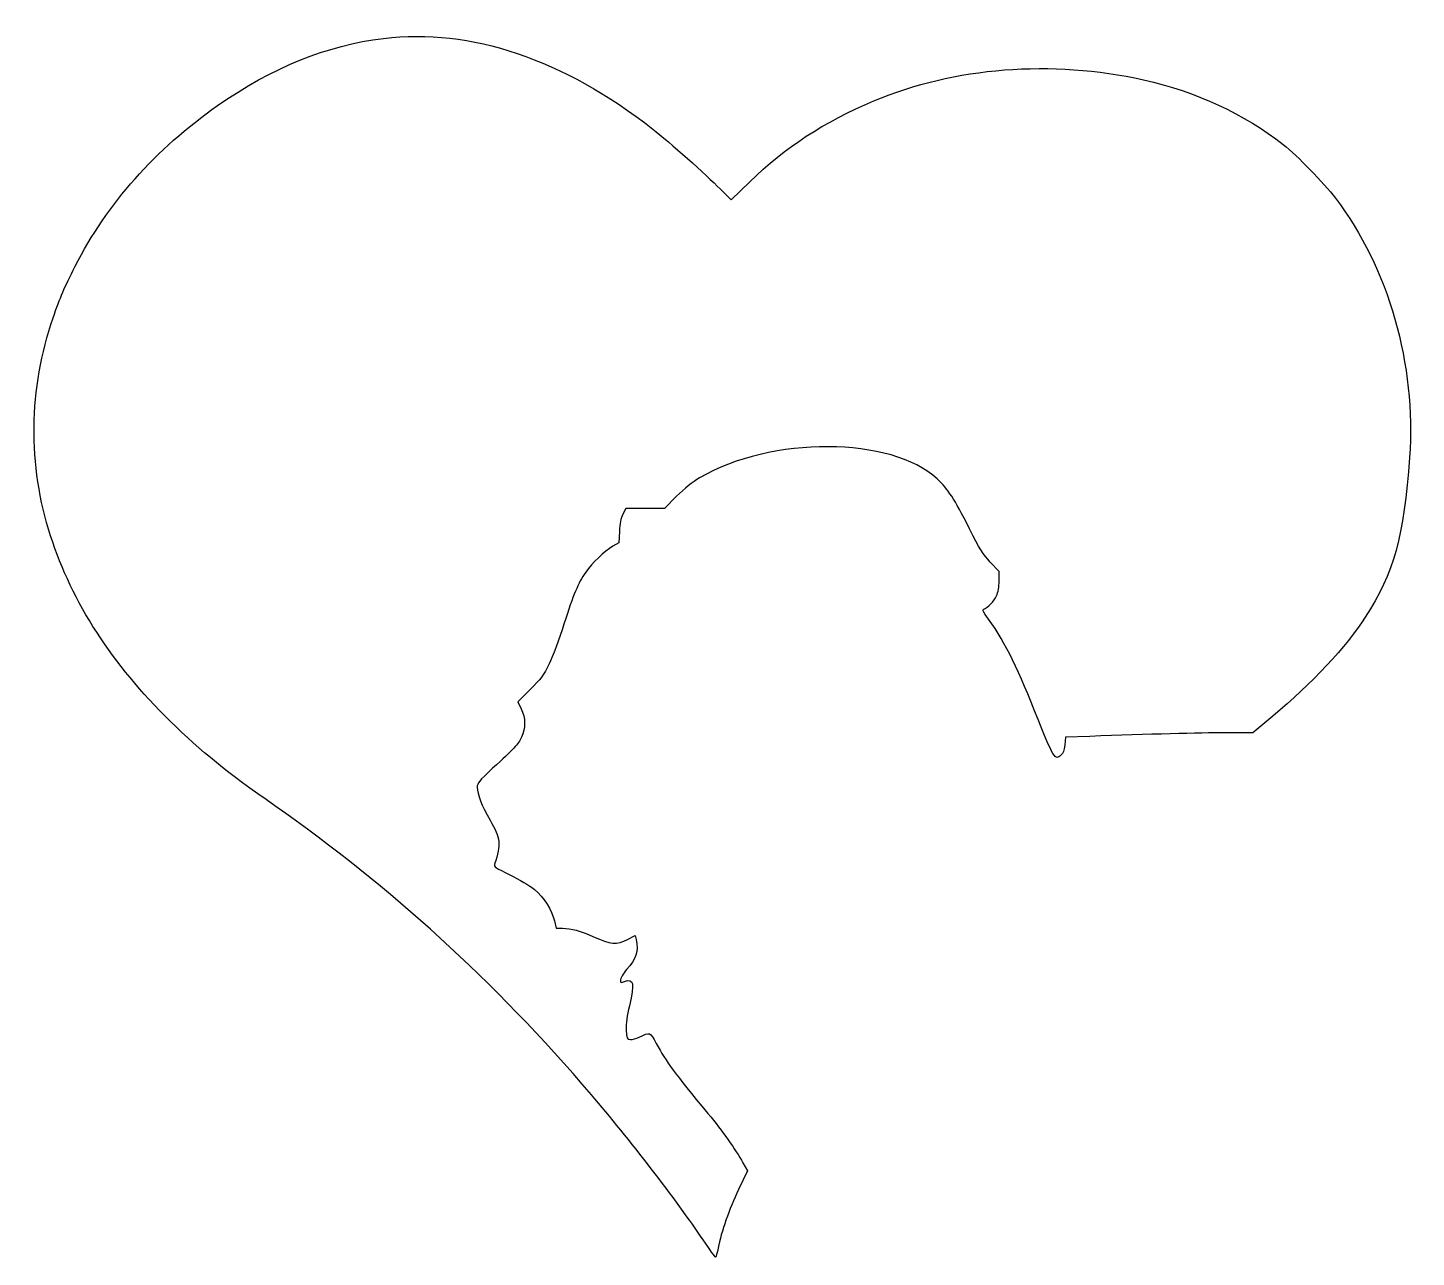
# Model space of a CAD drawing. Header units: centimetres. Extents: x -17.8 to 17.8, y -15.6 to 15.9.
import ezdxf

# ---------------------------------------------------------------- set-up
doc = ezdxf.new("R2010")
doc.units = ezdxf.units.CM
doc.header["$MEASUREMENT"] = 0
doc.layers.add('Layer 1', color=7, linetype='Continuous')

msp = doc.modelspace()

# ---------------------------------------------------------------- linework, layer by layer
at = {"layer": 'Layer 1'}
msp.add_open_spline([(-8.67833, 15.59278), (-10.12825, 15.41639), (-11.53936, 14.84489), (-12.9293, 13.87122), (-12.9293, 13.87122), (-14.52033, 12.75644), (-15.76916, 11.34533), (-16.57702, 9.7543), (-16.57702, 9.7543), (-16.85924, 9.20044), (-16.96155, 8.96408), (-17.14499, 8.43138), (-17.14499, 8.43138), (-17.77293, 6.61457), (-17.7941, 4.65666), (-17.20849, 2.83985), (-17.20849, 2.83985), (-16.65816, 1.13241), (-15.6351, -0.44804), (-14.14285, -1.90854), (-14.14285, -1.90854), (-13.32793, -2.70229), (-12.69999, -3.21029), (-11.46527, -4.0746), (-11.46527, -4.0746), (-8.4596, -6.18068), (-5.87727, -8.54077), (-3.35138, -11.48293), (-3.35138, -11.48293), (-2.41299, -12.57654), (-1.1571, -14.2099), (-0.49388, -15.19768), (-0.49388, -15.19768), (-0.32807, -15.4411), (-0.18344, -15.64218), (-0.17285, -15.64571), (-0.17285, -15.64571), (-0.16227, -15.64571), (-0.13404, -15.53988), (-0.10935, -15.40935), (-0.10935, -15.40935), (-0.02821, -14.9966), (0.1764, -14.41099), (0.41276, -13.91357), (0.41276, -13.91357), (0.41276, -13.91357), (0.64207, -13.43379), (0.64207, -13.43379), (0.64207, -13.43379), (0.64207, -13.43379), (0.52565, -13.22565), (0.52565, -13.22565), (0.52565, -13.22565), (0.32457, -12.86229), (0.01765, -12.4319), (-0.37041, -11.95918), (-0.37041, -11.95918), (-1.24177, -10.9079), (-1.42522, -10.6539), (-1.69333, -10.16707), (-1.69333, -10.16707), (-1.85914, -9.86368), (-1.85208, -9.86721), (-2.12725, -10.00832), (-2.12725, -10.00832), (-2.20133, -10.0436), (-2.30717, -10.07182), (-2.35656, -10.06476), (-2.35656, -10.06476), (-2.44828, -10.05418), (-2.45181, -10.04359), (-2.46239, -9.81429), (-2.46239, -9.81429), (-2.46945, -9.65201), (-2.44475, -9.46151), (-2.38125, -9.20398), (-2.38125, -9.20398), (-2.24367, -8.61837), (-2.26836, -8.49137), (-2.50825, -8.57956), (-2.50825, -8.57956), (-2.59292, -8.61131), (-2.61056, -8.61131), (-2.61056, -8.56545), (-2.61056, -8.56545), (-2.61056, -8.49489), (-2.54706, -8.37848), (-2.45181, -8.27264), (-2.45181, -8.27264), (-2.20487, -8.00453), (-2.14489, -7.81403), (-2.20839, -7.50358), (-2.20839, -7.50358), (-2.20839, -7.50358), (-2.22956, -7.39775), (-2.22956, -7.39775), (-2.22956, -7.39775), (-2.22956, -7.39775), (-2.43064, -7.50358), (-2.43064, -7.50358), (-2.43064, -7.50358), (-2.6917, -7.64116), (-2.87161, -7.62705), (-3.29847, -7.43302), (-3.29847, -7.43302), (-3.65478, -7.27074), (-3.85586, -7.21783), (-4.09575, -7.2143), (-4.09575, -7.2143), (-4.09575, -7.2143), (-4.25803, -7.2143), (-4.25803, -7.2143), (-4.25803, -7.2143), (-4.25803, -7.2143), (-4.30036, -7.02733), (-4.30036, -7.02733), (-4.30036, -7.02733), (-4.36386, -6.74511), (-4.56847, -6.42055), (-4.81542, -6.21947), (-4.81542, -6.21947), (-4.93184, -6.12422), (-5.21406, -5.95489), (-5.44336, -5.84553), (-5.44336, -5.84553), (-5.80672, -5.66914), (-5.85611, -5.63386), (-5.83494, -5.57389), (-5.83494, -5.57389), (-5.66561, -5.0412), (-5.67619, -4.92125), (-5.95136, -4.445), (-5.95136, -4.445), (-6.17008, -4.06047), (-6.27944, -3.78178), (-6.27944, -3.60186), (-6.27944, -3.60186), (-6.27944, -3.4925), (-6.24063, -3.44664), (-5.88433, -3.11503), (-5.88433, -3.11503), (-5.34458, -2.62114), (-5.23522, -2.50472), (-5.1435, -2.31422), (-5.1435, -2.31422), (-5.03414, -2.0955), (-5.04119, -1.82033), (-5.15408, -1.5875), (-5.15408, -1.5875), (-5.15408, -1.5875), (-5.24227, -1.41464), (-5.24227, -1.41464), (-5.24227, -1.41464), (-5.24227, -1.41464), (-4.92124, -1.09714), (-4.92124, -1.09714), (-4.92124, -1.09714), (-4.64607, -0.82197), (-4.57552, -0.72672), (-4.43793, -0.44097), (-4.43793, -0.44097), (-4.34974, -0.25753), (-4.17687, 0.20461), (-4.05693, 0.58209), (-4.05693, 0.58209), (-3.80999, 1.3582), (-3.70415, 1.6122), (-3.49954, 1.91206), (-3.49954, 1.91206), (-3.33726, 2.14842), (-3.03035, 2.44475), (-2.80457, 2.57528), (-2.80457, 2.57528), (-2.80457, 2.57528), (-2.65288, 2.66347), (-2.65288, 2.66347), (-2.65288, 2.66347), (-2.65288, 2.66347), (-2.63877, 2.95628), (-2.63877, 2.95628), (-2.63877, 2.95628), (-2.62819, 3.16089), (-2.59996, 3.28789), (-2.54705, 3.39725), (-2.54705, 3.39725), (-2.54705, 3.39725), (-2.46944, 3.54542), (-2.46944, 3.54542), (-2.46944, 3.54542), (-2.46944, 3.54542), (-1.97202, 3.54542), (-1.97202, 3.54542), (-1.97202, 3.54542), (-1.97202, 3.54542), (-1.47813, 3.54542), (-1.47813, 3.54542), (-1.47813, 3.54542), (-1.47813, 3.54542), (-1.17121, 3.85586), (-1.17121, 3.85586), (-1.17121, 3.85586), (-0.97718, 4.04989), (-0.76199, 4.22275), (-0.58207, 4.32858), (-0.58207, 4.32858), (1.23474, 5.40455), (4.34976, 5.39044), (5.50335, 4.30036), (5.50335, 4.30036), (5.79616, 4.02167), (5.92668, 3.82058), (6.33238, 3.0233), (6.33238, 3.0233), (6.58638, 2.5153), (6.6781, 2.36713), (6.86507, 2.16958), (6.86507, 2.16958), (6.86507, 2.16958), (7.09085, 1.93322), (7.09085, 1.93322), (7.09085, 1.93322), (7.09085, 1.93322), (7.09085, 1.6898), (7.09085, 1.6898), (7.09085, 1.6898), (7.09085, 1.53105), (7.06616, 1.39699), (7.02382, 1.30527), (7.02382, 1.30527), (6.96385, 1.17121), (6.79804, 0.99835), (6.69574, 0.95955), (6.69574, 0.95955), (6.66399, 0.94897), (6.67457, 0.91369), (6.73455, 0.82902), (6.73455, 0.82902), (7.20727, 0.17991), (7.51419, -0.41981), (8.00102, -1.64042), (8.00102, -1.64042), (8.51255, -2.91042), (8.51255, -2.91042), (8.67483, -2.77636), (8.67483, -2.77636), (8.73127, -2.73403), (8.7595, -2.66347), (8.77361, -2.51883), (8.77361, -2.51883), (8.77361, -2.51883), (8.79478, -2.31775), (8.79478, -2.31775), (8.79478, -2.31775), (8.79478, -2.31775), (9.41567, -2.29658), (9.41567, -2.29658), (9.41567, -2.29658), (10.91498, -2.24014), (12.24142, -2.20486), (12.887, -2.20486), (12.887, -2.20486), (12.887, -2.20486), (13.58903, -2.20486), (13.58903, -2.20486), (13.58903, -2.20486), (13.58903, -2.20486), (14.10409, -1.77447), (14.10409, -1.77447), (14.10409, -1.77447), (15.08481, -0.95955), (15.99851, 0.01764), (16.47123, 0.75847), (16.47123, 0.75847), (17.20501, 1.90147), (17.45901, 2.81869), (17.60717, 4.85069), (17.60717, 4.85069), (17.7765, 7.22488), (17.06742, 9.70844), (15.70923, 11.4935), (15.70923, 11.4935), (15.39526, 11.90272), (14.74262, 12.573), (14.36867, 12.86933), (14.36867, 12.86933), (13.37384, 13.65602), (12.13559, 14.23105), (10.7915, 14.53091), (10.7915, 14.53091), (8.43494, 15.05302), (5.94081, 14.85899), (3.88411, 13.99116), (3.88411, 13.99116), (2.6, 13.44788), (1.60869, 12.8023), (0.70205, 11.91683), (0.70205, 11.91683), (0.70205, 11.91683), (0.2258, 11.45116), (0.2258, 11.45116), (0.2258, 11.45116), (0.2258, 11.45116), (-0.05642, 11.73338), (-0.05642, 11.73338), (-0.05642, 11.73338), (-0.40567, 12.08969), (-1.35817, 12.93635), (-1.7815, 13.26796), (-1.7815, 13.26796), (-4.0675, 15.06007), (-6.45228, 15.8644), (-8.67831, 15.59277), (-8.67831, 15.59277), (-8.67831, 15.59277), (-8.67833, 15.59278), (-8.67833, 15.59278)], degree=3, knots=[0, 0, 0, 0, 0.0125, 0.0125, 0.0125, 0.0125, 0.025, 0.025, 0.025, 0.025, 0.0375, 0.0375, 0.0375, 0.0375, 0.05, 0.05, 0.05, 0.05, 0.0625, 0.0625, 0.0625, 0.0625, 0.075, 0.075, 0.075, 0.075, 0.0875, 0.0875, 0.0875, 0.0875, 0.1, 0.1, 0.1, 0.1, 0.1125, 0.1125, 0.1125, 0.1125, 0.125, 0.125, 0.125, 0.125, 0.1375, 0.1375, 0.1375, 0.1375, 0.15, 0.15, 0.15, 0.15, 0.1625, 0.1625, 0.1625, 0.1625, 0.175, 0.175, 0.175, 0.175, 0.1875, 0.1875, 0.1875, 0.1875, 0.2, 0.2, 0.2, 0.2, 0.2125, 0.2125, 0.2125, 0.2125, 0.225, 0.225, 0.225, 0.225, 0.2375, 0.2375, 0.2375, 0.2375, 0.25, 0.25, 0.25, 0.25, 0.2625, 0.2625, 0.2625, 0.2625, 0.275, 0.275, 0.275, 0.275, 0.2875, 0.2875, 0.2875, 0.2875, 0.3, 0.3, 0.3, 0.3, 0.3125, 0.3125, 0.3125, 0.3125, 0.325, 0.325, 0.325, 0.325, 0.3375, 0.3375, 0.3375, 0.3375, 0.35, 0.35, 0.35, 0.35, 0.3625, 0.3625, 0.3625, 0.3625, 0.375, 0.375, 0.375, 0.375, 0.3875, 0.3875, 0.3875, 0.3875, 0.4, 0.4, 0.4, 0.4, 0.4125, 0.4125, 0.4125, 0.4125, 0.425, 0.425, 0.425, 0.425, 0.4375, 0.4375, 0.4375, 0.4375, 0.45, 0.45, 0.45, 0.45, 0.4625, 0.4625, 0.4625, 0.4625, 0.475, 0.475, 0.475, 0.475, 0.4875, 0.4875, 0.4875, 0.4875, 0.5, 0.5, 0.5, 0.5, 0.5125, 0.5125, 0.5125, 0.5125, 0.525, 0.525, 0.525, 0.525, 0.5375, 0.5375, 0.5375, 0.5375, 0.55, 0.55, 0.55, 0.55, 0.5625, 0.5625, 0.5625, 0.5625, 0.575, 0.575, 0.575, 0.575, 0.5875, 0.5875, 0.5875, 0.5875, 0.6, 0.6, 0.6, 0.6, 0.6125, 0.6125, 0.6125, 0.6125, 0.625, 0.625, 0.625, 0.625, 0.6375, 0.6375, 0.6375, 0.6375, 0.65, 0.65, 0.65, 0.65, 0.6625, 0.6625, 0.6625, 0.6625, 0.675, 0.675, 0.675, 0.675, 0.6875, 0.6875, 0.6875, 0.6875, 0.7, 0.7, 0.7, 0.7, 0.7125, 0.7125, 0.7125, 0.7125, 0.725, 0.725, 0.725, 0.725, 0.7375, 0.7375, 0.7375, 0.7375, 0.75, 0.75, 0.75, 0.75, 0.7625, 0.7625, 0.7625, 0.7625, 0.775, 0.775, 0.775, 0.775, 0.7875, 0.7875, 0.7875, 0.7875, 0.8, 0.8, 0.8, 0.8, 0.8125, 0.8125, 0.8125, 0.8125, 0.825, 0.825, 0.825, 0.825, 0.8375, 0.8375, 0.8375, 0.8375, 0.85, 0.85, 0.85, 0.85, 0.8625, 0.8625, 0.8625, 0.8625, 0.875, 0.875, 0.875, 0.875, 0.8875, 0.8875, 0.8875, 0.8875, 0.9, 0.9, 0.9, 0.9, 0.9125, 0.9125, 0.9125, 0.9125, 0.925, 0.925, 0.925, 0.925, 0.9375, 0.9375, 0.9375, 0.9375, 0.95, 0.95, 0.95, 0.95, 0.9625, 0.9625, 0.9625, 0.9625, 0.975, 0.975, 0.975, 0.975, 1, 1, 1, 1], dxfattribs=at)

doc.saveas('drawing.dxf')
